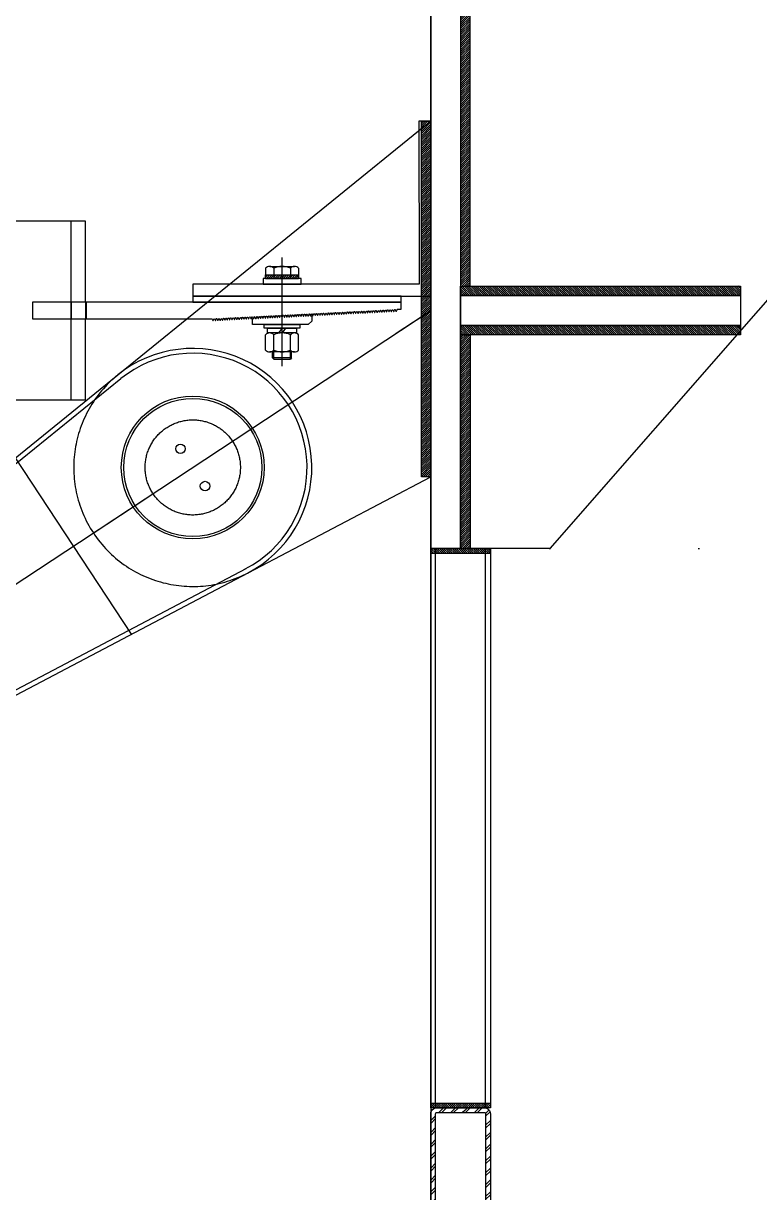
# Model space of a CAD drawing. Header units: millimetres. Extents: x 434053 to 1059003, y -2417481 to 936527.
# Drawn here: x 659019 to 659637, y -2246743 to -2245760 of the extents above; entities that cross this region are included whole.
import ezdxf

# ---------------------------------------------------------------- set-up
doc = ezdxf.new("R2010")
doc.units = ezdxf.units.MM
doc.header["$LTSCALE"] = 1000
doc.header["$MEASUREMENT"] = 0
for name, pattern in [('CENTER', [2, 1.25, -0.25, 0.25, -0.25]), ('DOT2', [0.125, 0, -0.125]), ('HIDDEN', [9.525, 6.35, -3.175]), ('HIDDEN2', [4.7625, 3.175, -1.5875]), ('HIDDENX2', [19.05, 12.7, -6.35])]:
    doc.linetypes.add(name, pattern=pattern)
doc.layers.get('Defpoints').update_dxf_attribs({"color": 6})
for name, color, linetype in [('ELASTROMER-V', 241, 'Continuous'), ('EXTRUSION-V', 141, 'Continuous'), ('EXTRUSION2', 133, 'Continuous'), ('FASTENER', 191, 'Continuous'), ('GRID', 8, 'CENTER'), ('HZHZNEWPLOTLAYER#@$TT', 7, 'Continuous'), ('STEEL', 3, 'Continuous'), ('STEEL-V', 71, 'Continuous'), ('STRUCTURE', 5, 'Continuous'), ('WELD', 6, 'Continuous')]:
    doc.layers.add(name, color=color, linetype=linetype)
pattern_1 = [(135, (-17590.016, 98369.1955), (-0.883883476, -0.883883476), [])]
pattern_2 = [(225, (-80515.5302, -20720.2503), (0.883883476, -0.883883476), [])]

# ---------------------------------------------------------------- blocks, each defined once
blk = doc.blocks.new('20221118-LGT01')
at = {"layer": 'STEEL-V'}
for p, q in [((-280.09, 72.91), (-9.8, 99.52)), ((-277.95, 69.24), (-9.36, 95.54)), ((-280.09, 72.91), (-289.95, 61.1)), ((-277.95, 69.24), (-285.95, 59.65)), ((-280.09, 72.91), (-277.95, 69.24)), ((-289.95, 61.1), (-289.97, -61.02)), ((-289.95, 61.1), (-285.95, 59.65)), ((-285.95, 59.65), (-285.96, -59.58)), ((-407.52, -50.02), (-407.51, 50)), ((-369.83, 49.97), (-407.51, 50)), ((-369.83, 49.97), (-370, -50.03)), ((-365.84, 45.97), (-369.83, 49.97)), ((-365.84, 45.97), (-366, -46.03)), ((-292.98, 41.7), (-362.98, 41.71)), ((-365.92, 0.04), (-365.96, 31.24)), ((-289.92, 0.21), (-289.96, 31.31)), ((-292.95, 20.92), (-362.95, 20.82)), ((-289.95, 25.14), (-289.92, 0.21)), ((-286.02, 15.95), (-289.95, 22.79)), ((-286.02, 15.95), (-286.08, -15.72)), ((-365.92, 0.04), (-365.97, -31.15)), ((-309.9, 8.89), (-309.93, -9.11)), ((-289.92, 0.03), (-289.92, -0.14)), ((-289.92, -0.14), (-289.92, 0.03)), ((-289.92, -0.14), (-289.97, -31.25)), ((-289.96, -25.07), (-289.92, -0.14)), ((-286.08, -15.72), (-289.96, -22.42)), ((-292.95, -20.85), (-362.95, -20.73)), ((-366, -46.03), (-370, -50.03)), ((-292.99, -41.63), (-362.99, -41.62)), ((-370, -50.03), (-407.52, -50.02)), ((-289.96, -61.03), (-285.96, -59.58)), ((-280.11, -72.84), (-289.96, -61.03)), ((-277.97, -69.17), (-285.96, -59.58)), ((-280.11, -72.84), (-277.97, -69.17)), ((-280.11, -72.84), (-9.82, -99.52)), ((-277.97, -69.17), (-9.38, -95.54))]:
    blk.add_line(p, q, dxfattribs=at)
at = {"layer": 'STEEL-V', "linetype": 'HIDDEN'}
for p, q in [((-120, -88.64), (-120, 88.67)), ((-288.9, 20.96), (-226.01, 20.85)), ((-226.01, 20.85), (-226.09, -20.82)), ((-226.01, 20.85), (-217.36, 15.84)), ((-206.02, 15.82), (-286.02, 15.95)), ((-206.02, 15.82), (-206.08, -15.85)), ((-196.23, 0.02), (-206.02, 15.82)), ((-196.23, 0.02), (-206.08, -15.85)), ((-206.08, -15.85), (-286.08, -15.72)), ((-226.09, -20.82), (-217.42, -15.83)), ((-288.97, -20.71), (-226.09, -20.82))]:
    blk.add_line(p, q, dxfattribs=at)
blk.add_lwpolyline([(-407.52, -42.02), (-507.52, -42.01), (-507.51, 42.01), (-407.51, 42)], dxfattribs=at)
at = {"layer": 'STEEL-V'}
for centre, radius in [((0, 0), 60), ((0, 0), 58), ((0, 18.75), 4), ((-309.92, -0.11), 3.4), ((0, -18.75), 4)]:
    blk.add_circle(centre, radius, dxfattribs=at)
at = {"layer": 'STEEL-V', "linetype": 'HIDDEN'}
blk.add_circle((0, 0), 40, dxfattribs=at)
at = {"layer": 'STEEL-V'}
for centre, radius, start, end in [((0, 0), 100, 263.92818, 95.62202), ((0, 0), 96, 263.95528, 95.59327), ((-346.27, 31.29), 19.69, 148.03536, 212.12779), ((-309.46, 31.29), 19.5, 327.87781, 32.28627), ((-292.93, 0.21), 72.99, 163.5982, 180.08206), ((-362.91, 0.11), 72.99, 0.08266, 16.56649), ((-292.42, -0.14), 73.5, 179.85774, 179.90367), ((-309.92, -0.11), 5, 247.12672, 199.69003), ((-363.42, -0.02), 73.5, 359.90367, 0.04183), ((-292.92, -0.14), 73, 179.90365, 196.38668), ((-362.92, -0.02), 73, 343.42007, 359.90306), ((-346.28, -31.21), 19.69, 147.85635, 211.95191), ((-309.47, -31.21), 19.5, 327.69945, 32.1079)]:
    blk.add_arc(centre, radius, start, end, dxfattribs=at)
blk = doc.blocks.new('M16.7')
at = {"color": 0, "linetype": 'ByBlock'}
for p, q in [((-13.86, 21.5), (-13.86, 8.6)), ((-10.39, 23), (10.39, 23)), ((-8, 28), (-7, 29)), ((-8, 28), (-8, 23)), ((-8, 28), (8, 28)), ((7, 29), (-7, 29)), ((-6.93, 21.5), (-6.93, 8.6)), ((6.93, 21.5), (6.93, 8.6)), ((7, 29), (8, 28)), ((8, 28), (8, 23)), ((13.86, 21.5), (13.86, 8.6)), ((-10.39, 7.1), (10.39, 7.1)), ((-2.98, 3), (0, 7.1)), ((0, 3), (2.98, 7.1))]:
    blk.add_line(p, q, dxfattribs=at)
at = {"color": 0, "linetype": 'HIDDEN'}
for p, q in [((-7, 29), (-7, 23)), ((7, 29), (7, 23))]:
    blk.add_line(p, q, dxfattribs=at)
at = {"color": 0, "linetype": 'ByBlock'}
for points in [[(-15, 3), (15, 3), (15, 0), (-15, 0), (-15, 3)], [(-12.2, 7.1), (12.2, 7.1), (12.2, 3), (-12.2, 3), (-12.2, 7.1)]]:
    blk.add_lwpolyline(points, dxfattribs=at)
for centre, radius, start, end in [((-10.39, 18.25), 4.75, 43.17355, 136.82645), ((0, 6.25), 16.75, 65.5673, 114.4327), ((10.39, 18.25), 4.75, 43.17355, 136.82645), ((-10.39, 11.85), 4.75, 223.17355, 316.82645), ((0, 23.85), 16.75, 245.5673, 294.4327), ((10.39, 11.85), 4.75, 223.17355, 316.82645)]:
    blk.add_arc(centre, radius, start, end, dxfattribs=at)
blk = doc.blocks.new('M16.2')
at = {"color": 0, "linetype": 'ByBlock'}
for p, q in [((-10.39, 10), (10.39, 10)), ((-13.86, 8.5), (-13.86, 0)), ((-13.86, 0), (13.86, 0)), ((-6.93, 8.5), (-6.93, 0)), ((6.93, 8.5), (6.93, 0)), ((13.86, 8.5), (13.86, 0))]:
    blk.add_line(p, q, dxfattribs=at)
for centre, radius, start, end in [((-10.39, 5.25), 4.75, 43.17355, 136.82645), ((0, -6.75), 16.75, 65.5673, 114.4327), ((10.39, 5.25), 4.75, 43.17355, 136.82645)]:
    blk.add_arc(centre, radius, start, end, dxfattribs=at)
blk = doc.blocks.new('*U367')
at = {"layer": 'GRID'}
blk.add_line((0, 73.87), (0, -17.51), dxfattribs=at)
at = {"color": 0, "linetype": 'ByBlock', "extrusion": (0, 0, -1), "zscale": -1}
blk.add_blockref('M16.7', (-0.01, 38.78), dxfattribs=at)
at = {"color": 0, "linetype": 'ByBlock', "xscale": -1, "rotation": 180}
blk.add_blockref('M16.2', (0, 0), dxfattribs=at)
blk = doc.blocks.new('A$C4AEA3CD0')
at = {"layer": 'STEEL-V', "linetype": 'ByBlock'}
h = blk.add_hatch(dxfattribs=at)
h.set_pattern_fill('GEOL7', color=256, scale=20, angle=90, style=0, pattern_type=2)
h.set_pattern_definition([(225, (-26503.749, 83447.6416), (-2e-15, -10.0013183), [20]), (225, (-26503.749, 83450.1416), (-2e-15, -10.0013183), [20])])
edge = h.paths.add_edge_path(flags=16)
edge.add_line((11016.7, 6912.96), (11016.7, 6822.96))
edge.add_arc((11015.7, 6822.96), 1, -90, 0, ccw=False)
edge.add_line((11015.7, 6821.96), (10975.7, 6821.96))
edge.add_arc((10975.7, 6822.96), 1, 180, 270, ccw=False)
edge.add_line((10974.7, 6822.96), (10974.7, 6912.96))
edge.add_arc((10975.7, 6912.96), 1, 90, 180, ccw=False)
edge.add_line((10975.7, 6913.96), (11015.7, 6913.96))
edge.add_arc((11015.7, 6912.96), 1, 0, 90, ccw=False)
edge = h.paths.add_edge_path()
edge.add_line((11020.7, 6912.96), (11020.7, 6822.96))
edge.add_arc((11015.7, 6822.96), 5, 270, 360, ccw=False)
edge.add_line((11015.7, 6817.96), (10975.7, 6817.96))
edge.add_arc((10975.7, 6822.96), 5, 180, 270, ccw=False)
edge.add_line((10970.7, 6822.96), (10970.7, 6912.96))
edge.add_arc((10975.7, 6912.96), 5, 90, 180, ccw=False)
edge.add_line((10975.7, 6917.96), (11015.7, 6917.96))
edge.add_arc((11015.7, 6912.96), 5, 0, 90, ccw=False)
at = {"layer": 'WELD'}
h = blk.add_hatch(dxfattribs=at)
h.set_pattern_fill('ANSI31', color=256, scale=10, angle=180, style=0)
h.set_pattern_definition(pattern_2)
h.paths.add_polyline_path([(10995.7, 7879.97), (10995.7, 7608.46), (11003.7, 7608.46), (11003.7, 7879.97)])
h = blk.add_hatch(dxfattribs=at)
h.set_pattern_fill('ANSI31', color=256, scale=10, angle=180, style=0)
h.set_pattern_definition([(225, (-80520.5302, -20863.5446), (0.883883476, -0.883883476), [])])
h.paths.add_polyline_path([(10970.7, 7747.17), (10970.7, 7448.24), (10962.7, 7448.24), (10962.7, 7747.17)])
at = {"layer": 'WELD', "linetype": 'HIDDEN2'}
h = blk.add_hatch(dxfattribs=at)
h.set_pattern_fill('ANSI31', color=256, scale=10, angle=-360, style=0)
h.set_pattern_definition([(45, (17613.43, -7791.3283), (-0.88388348, 0.88388348), [])])
h.paths.add_polyline_path([(10831.88, 7617.96), (10859.6, 7617.96), (10859.6, 7614.96), (10831.88, 7614.96)])
at = {"layer": 'WELD'}
h = blk.add_hatch(dxfattribs=at)
h.set_pattern_fill('ANSI31', color=256, scale=10, angle=90, style=0)
h.set_pattern_definition([(135, (-17503.0026, 99101.6955), (-0.883883476, -0.883883476), [])])
h.paths.add_polyline_path([(11230.7, 7600.46), (10995.7, 7600.47), (10995.7, 7608.46), (11230.7, 7608.46)])
h = blk.add_hatch(dxfattribs=at)
h.set_pattern_fill('ANSI31', color=256, scale=10, angle=90, style=0)
h.set_pattern_definition([(135, (-17503.0026, 99068.6989), (-0.883883476, -0.883883476), [])])
h.paths.add_polyline_path([(11230.7, 7567.47), (10995.7, 7567.47), (10995.7, 7575.47), (11230.7, 7575.46)])
h = blk.add_hatch(dxfattribs=at)
h.set_pattern_fill('ANSI31', color=256, scale=10, angle=180, style=0)
h.set_pattern_definition(pattern_2)
h.paths.add_polyline_path([(10995.7, 7387.96), (10995.7, 7567.47), (11003.7, 7567.47), (11003.7, 7387.96)])
h = blk.add_hatch(dxfattribs=at)
h.set_pattern_fill('ANSI31', color=256, scale=10, angle=90, style=0)
h.set_pattern_definition(pattern_1)
h.paths.add_polyline_path([(11020.7, 7387.96), (10970.7, 7387.96), (10970.7, 7383.97), (11020.7, 7383.97)])
h = blk.add_hatch(dxfattribs=at)
h.set_pattern_fill('ANSI31', color=256, scale=10, angle=90, style=0)
h.set_pattern_definition(pattern_1)
h.paths.add_polyline_path([(11020.7, 6917.96), (10970.7, 6917.96), (10970.7, 6921.96), (11020.7, 6921.96)])
at = {"layer": 'Defpoints', "elevation": 0}
for points in [[(10995.7, 7879.97), (10995.7, 7608.46), (11003.7, 7608.46), (11003.7, 7879.97)], [(10970.7, 7747.17), (10970.7, 7448.24), (10962.7, 7448.24), (10962.7, 7747.17)], [(10831.88, 7617.96), (10859.6, 7617.96), (10859.6, 7614.96), (10831.88, 7614.96)], [(11230.7, 7600.46), (10995.7, 7600.47), (10995.7, 7608.46), (11230.7, 7608.46)], [(11230.7, 7567.47), (10995.7, 7567.47), (10995.7, 7575.47), (11230.7, 7575.46)], [(10995.7, 7387.96), (10995.7, 7567.47), (11003.7, 7567.47), (11003.7, 7387.96)], [(11020.7, 7387.96), (10970.7, 7387.96), (10970.7, 7383.97), (11020.7, 7383.97)], [(11020.7, 6917.96), (10970.7, 6917.96), (10970.7, 6921.96), (11020.7, 6921.96)]]:
    blk.add_lwpolyline(points, close=True, dxfattribs=at)
at = {"layer": 'ELASTROMER-V', "linetype": 'HIDDEN', "elevation": 0}
blk.add_lwpolyline([(10770.74, 7599.96), (10770.74, 7594.96), (10945.74, 7594.96), (10945.74, 7599.96)], close=True, dxfattribs=at)
at = {"layer": 'EXTRUSION-V', "linetype": 'HIDDEN'}
for p, q in [((10668.2, 7594.96, 0), (10668.2, 7580.96, 0)), ((10668.7, 7594.96, 0), (10668.7, 7580.96, 0)), ((10680.7, 7594.96, 0), (10680.7, 7580.96, 0)), ((10681.2, 7594.96, 0), (10681.2, 7580.96, 0))]:
    blk.add_line(p, q, dxfattribs=at)
at = {"layer": 'EXTRUSION2'}
for p, q in [((10668.7, 7594.96, 0), (10668.7, 7662.97, 0)), ((10668.7, 7512.96, 0), (10668.7, 7580.96, 0))]:
    blk.add_line(p, q, dxfattribs=at)
at = {"layer": 'EXTRUSION2', "elevation": 0}
blk.add_lwpolyline([(10680.7, 7594.96), (10680.7, 7662.97), (10535.7, 7662.97), (10535.7, 7512.96), (10680.7, 7512.96), (10680.7, 7580.96)], dxfattribs=at)
blk.add_lwpolyline([(10945.74, 7588.96), (10945.74, 7594.96), (10755.57, 7594.96), (10636.2, 7594.96), (10636.2, 7580.96), (10786.52, 7580.96, -0.276468), (10786.96, 7580.7), (10787.53, 7579.64, 0.633585), (10787.94, 7579.66), (10788.46, 7580.92, -0.633585), (10788.88, 7580.94), (10789.53, 7579.74, 0.633585), (10789.94, 7579.76), (10790.46, 7581.02, -0.633585), (10790.88, 7581.05), (10791.52, 7579.84, 0.633585), (10791.94, 7579.86), (10792.46, 7581.13, -0.633585), (10792.87, 7581.15), (10793.52, 7579.94, 0.633585), (10793.94, 7579.96), (10794.46, 7581.23, -0.633585), (10794.87, 7581.25), (10795.52, 7580.04, 0.633585), (10795.93, 7580.06), (10796.45, 7581.33, -0.633585), (10796.87, 7581.35), (10797.52, 7580.14, 0.633585), (10797.93, 7580.16), (10798.45, 7581.43, -0.633585), (10798.87, 7581.45), (10799.51, 7580.24, 0.633585), (10799.93, 7580.27), (10800.45, 7581.53, -0.633585), (10800.86, 7581.55), (10801.51, 7580.35, 0.633585), (10801.93, 7580.37), (10802.45, 7581.63, -0.633585), (10802.86, 7581.65), (10803.51, 7580.45, 0.633585), (10803.92, 7580.47), (10804.44, 7581.73, -0.633585), (10804.86, 7581.75), (10805.51, 7580.55, 0.633585), (10805.92, 7580.57), (10806.44, 7581.83, -0.633585), (10806.86, 7581.85), (10807.5, 7580.65, 0.633585), (10807.92, 7580.67), (10808.44, 7581.93, -0.633585), (10808.85, 7581.96), (10809.5, 7580.75, 0.633585), (10809.92, 7580.77), (10810.44, 7582.04, -0.633585), (10810.85, 7582.06), (10811.5, 7580.85, 0.633585), (10811.91, 7580.87), (10812.43, 7582.14, -0.633585), (10812.85, 7582.16), (10813.49, 7580.95, 0.633585), (10813.91, 7580.97), (10814.43, 7582.24, -0.633585), (10814.85, 7582.26), (10815.49, 7581.05, 0.633585), (10815.91, 7581.07), (10816.43, 7582.34, -0.633585), (10816.84, 7582.36), (10817.49, 7581.15, 0.633585), (10817.91, 7581.18), (10818.43, 7582.44, -0.633585), (10818.84, 7582.46), (10819.49, 7581.26, 0.633585), (10819.9, 7581.28), (10820.42, 7582.54, -0.633585), (10820.84, 7582.56), (10821.48, 7581.36, 0.633585), (10821.9, 7581.38), (10822.42, 7582.64, -0.633585), (10822.84, 7582.66), (10823.48, 7581.46, 0.633585), (10823.9, 7581.48), (10824.42, 7582.74, -0.633585), (10824.83, 7582.76), (10825.48, 7581.56, 0.633585), (10825.89, 7581.58), (10826.42, 7582.84, -0.633585), (10826.83, 7582.87), (10827.48, 7581.66, 0.633585), (10827.89, 7581.68), (10828.41, 7582.95, -0.633585), (10828.83, 7582.97), (10829.47, 7581.76, 0.633585), (10829.89, 7581.78), (10830.41, 7583.05, -0.633585), (10830.83, 7583.07), (10831.47, 7581.86, 0.633585), (10831.89, 7581.88), (10832.41, 7583.15, -0.633585), (10832.82, 7583.17), (10833.47, 7581.96, 0.633585), (10833.88, 7581.98), (10834.41, 7583.25, -0.633585), (10834.82, 7583.27), (10835.47, 7582.06, 0.633585), (10835.88, 7582.09), (10836.4, 7583.35, -0.633585), (10836.82, 7583.37), (10837.46, 7582.17, 0.633585), (10837.88, 7582.19), (10838.4, 7583.45, -0.633585), (10838.82, 7583.47), (10839.46, 7582.27, 0.633585), (10839.88, 7582.29), (10840.4, 7583.55, -0.633585), (10840.81, 7583.57), (10841.46, 7582.37, 0.633585), (10841.87, 7582.39), (10842.4, 7583.65, -0.633585), (10842.81, 7583.67), (10843.46, 7582.47, 0.633585), (10843.87, 7582.49), (10844.39, 7583.75, -0.633585), (10844.81, 7583.78), (10845.45, 7582.57, 0.633585), (10845.87, 7582.59), (10846.39, 7583.86, -0.633585), (10846.81, 7583.88), (10847.45, 7582.67, 0.633585), (10847.87, 7582.69), (10848.39, 7583.96, -0.633585), (10848.8, 7583.98), (10849.45, 7582.77, 0.633585), (10849.86, 7582.79), (10850.39, 7584.06, -0.633585), (10850.8, 7584.08), (10851.45, 7582.87, 0.633585), (10851.86, 7582.89), (10852.38, 7584.16, -0.633585), (10852.8, 7584.18), (10853.44, 7582.97, 0.633585), (10853.86, 7583), (10854.38, 7584.26, -0.633585), (10854.8, 7584.28), (10855.44, 7583.08, 0.633585), (10855.86, 7583.1), (10856.38, 7584.36, -0.633585), (10856.79, 7584.38), (10857.44, 7583.18, 0.633585), (10857.85, 7583.2), (10858.37, 7584.46, -0.633585), (10858.79, 7584.48), (10859.44, 7583.28, 0.633585), (10859.85, 7583.3), (10860.37, 7584.56, -0.633585), (10860.79, 7584.58), (10861.43, 7583.38, 0.633585), (10861.85, 7583.4), (10862.37, 7584.66, -0.633585), (10862.79, 7584.69), (10863.43, 7583.48, 0.633585), (10863.85, 7583.5), (10864.37, 7584.77, -0.633585), (10864.78, 7584.79), (10865.43, 7583.58, 0.633585), (10865.84, 7583.6), (10866.36, 7584.87, -0.633585), (10866.78, 7584.89), (10867.43, 7583.68, 0.633585), (10867.84, 7583.7), (10868.36, 7584.97, -0.633585), (10868.78, 7584.99), (10869.42, 7583.78, 0.633585), (10869.84, 7583.8), (10870.36, 7585.07, -0.633585), (10870.77, 7585.09), (10871.42, 7583.88, 0.633585), (10871.84, 7583.91), (10872.36, 7585.17, -0.633585), (10872.77, 7585.19), (10873.42, 7583.99, 0.633585), (10873.83, 7584.01), (10874.35, 7585.27, -0.633585), (10874.77, 7585.29), (10875.42, 7584.09, 0.633585), (10875.83, 7584.11), (10876.35, 7585.37, -0.633585), (10876.77, 7585.39), (10877.41, 7584.19, 0.633585), (10877.83, 7584.21), (10878.35, 7585.47, -0.633585), (10878.76, 7585.49), (10879.41, 7584.29, 0.633585), (10879.83, 7584.31), (10880.35, 7585.57, -0.633585), (10880.76, 7585.6), (10881.41, 7584.39, 0.633585), (10881.82, 7584.41), (10882.34, 7585.68, -0.633585), (10882.76, 7585.7), (10883.41, 7584.49, 0.633585), (10883.82, 7584.51), (10884.34, 7585.78, -0.633585), (10884.76, 7585.8), (10885.4, 7584.59, 0.633585), (10885.82, 7584.61), (10886.34, 7585.88, -0.633585), (10886.75, 7585.9), (10887.4, 7584.69, 0.633585), (10887.82, 7584.71), (10888.34, 7585.98, -0.633585), (10888.75, 7586), (10889.4, 7584.79, 0.633585), (10889.81, 7584.82), (10890.33, 7586.08, -0.633585), (10890.75, 7586.1), (10891.4, 7584.9, 0.633585), (10891.81, 7584.92), (10892.33, 7586.18, -0.633585), (10892.75, 7586.2), (10893.39, 7585, 0.633585), (10893.81, 7585.02), (10894.33, 7586.28, -0.633585), (10894.74, 7586.3), (10895.39, 7585.1, 0.633585), (10895.81, 7585.12), (10896.33, 7586.38, -0.633585), (10896.74, 7586.4), (10897.39, 7585.2, 0.633585), (10897.8, 7585.22), (10898.32, 7586.48, -0.633585), (10898.74, 7586.51), (10899.38, 7585.3, 0.633585), (10899.8, 7585.32), (10900.32, 7586.59, -0.633585), (10900.74, 7586.61), (10901.38, 7585.4, 0.633585), (10901.8, 7585.42), (10902.32, 7586.69, -0.633585), (10902.73, 7586.71), (10903.38, 7585.5, 0.633585), (10903.8, 7585.52), (10904.32, 7586.79, -0.633585), (10904.73, 7586.81), (10905.38, 7585.6, 0.633585), (10905.79, 7585.62), (10906.31, 7586.89, -0.633585), (10906.73, 7586.91), (10907.37, 7585.7, 0.633585), (10907.79, 7585.73), (10908.31, 7586.99, -0.633585), (10908.73, 7587.01), (10909.37, 7585.81, 0.633585), (10909.79, 7585.83), (10910.31, 7587.09, -0.633585), (10910.72, 7587.11), (10911.37, 7585.91, 0.633585), (10911.78, 7585.93), (10912.31, 7587.19, -0.633585), (10912.72, 7587.21), (10913.37, 7586.01, 0.633585), (10913.78, 7586.03), (10914.3, 7587.29, -0.633585), (10914.72, 7587.31), (10915.36, 7586.11, 0.633585), (10915.78, 7586.13), (10916.3, 7587.39, -0.633585), (10916.72, 7587.42), (10917.36, 7586.21, 0.633585), (10917.78, 7586.23), (10918.3, 7587.5, -0.633585), (10918.71, 7587.52), (10919.36, 7586.31, 0.633585), (10919.77, 7586.33), (10920.3, 7587.6, -0.633585), (10920.71, 7587.62), (10921.36, 7586.41, 0.633585), (10921.77, 7586.43), (10922.29, 7587.7, -0.633585), (10922.71, 7587.72), (10923.35, 7586.51, 0.633585), (10923.77, 7586.53), (10924.29, 7587.8, -0.633585), (10924.71, 7587.82), (10925.35, 7586.61, 0.633585), (10925.77, 7586.64), (10926.29, 7587.9, -0.633585), (10926.7, 7587.92), (10927.35, 7586.72, 0.633585), (10927.76, 7586.74), (10928.29, 7588, -0.633585), (10928.7, 7588.02), (10929.35, 7586.82, 0.633585), (10929.76, 7586.84), (10930.28, 7588.1, -0.633585), (10930.7, 7588.12), (10931.34, 7586.92, 0.633585), (10931.76, 7586.94), (10932.28, 7588.2, -0.633585), (10932.7, 7588.22), (10933.34, 7587.02, 0.633585), (10933.76, 7587.04), (10934.28, 7588.3, -0.633585), (10934.69, 7588.33), (10935.34, 7587.12, 0.633585), (10935.75, 7587.14), (10936.28, 7588.41, -0.633585), (10936.69, 7588.43), (10937.34, 7587.22, 0.633585), (10937.75, 7587.24), (10938.27, 7588.51, -0.633585), (10938.69, 7588.53), (10939.33, 7587.32, 0.633585), (10939.75, 7587.34), (10940.27, 7588.61, -0.633585), (10940.69, 7588.63), (10941.33, 7587.42, 0.633585), (10941.75, 7587.44), (10942.25, 7588.65, -0.303887), (10942.71, 7588.96), (10945.74, 7588.96)], format="xyb", dxfattribs=at)
blk.add_lwpolyline([(10820.74, 7576.06), (10820.74, 7581.06), (10821.74, 7581.11, 0.290127), (10821.94, 7581.25), (10822.46, 7582.52, -0.633585), (10822.87, 7582.54), (10823.52, 7581.33, 0.633585), (10823.93, 7581.36), (10824.46, 7582.62, -0.633585), (10824.87, 7582.64), (10825.52, 7581.44, 0.633585), (10825.93, 7581.46), (10826.45, 7582.72, -0.633585), (10826.87, 7582.74), (10827.51, 7581.54, 0.633585), (10827.93, 7581.56), (10828.45, 7582.82, -0.633585), (10828.87, 7582.84), (10829.51, 7581.64, 0.633585), (10829.93, 7581.66), (10830.45, 7582.92, -0.633585), (10830.86, 7582.94), (10831.51, 7581.74, 0.633585), (10831.92, 7581.76), (10832.45, 7583.02, -0.633585), (10832.86, 7583.05), (10833.51, 7581.84, 0.633585), (10833.92, 7581.86), (10834.44, 7583.13, -0.633585), (10834.86, 7583.15), (10835.5, 7581.94, 0.633585), (10835.92, 7581.96), (10836.44, 7583.23, -0.633585), (10836.86, 7583.25), (10837.5, 7582.04, 0.633585), (10837.92, 7582.06), (10838.44, 7583.33, -0.633585), (10838.85, 7583.35), (10839.5, 7582.14, 0.633585), (10839.91, 7582.16), (10840.43, 7583.43, -0.633585), (10840.85, 7583.45), (10841.5, 7582.24, 0.633585), (10841.91, 7582.27), (10842.43, 7583.53, -0.633585), (10842.85, 7583.55), (10843.49, 7582.35, 0.633585), (10843.91, 7582.37), (10844.43, 7583.63, -0.633585), (10844.85, 7583.65), (10845.49, 7582.45, 0.633585), (10845.91, 7582.47), (10846.43, 7583.73, -0.633585), (10846.84, 7583.75), (10847.49, 7582.55, 0.633585), (10847.9, 7582.57), (10848.42, 7583.83, -0.633585), (10848.84, 7583.85), (10849.49, 7582.65, 0.633585), (10849.9, 7582.67), (10850.42, 7583.93, -0.633585), (10850.84, 7583.96), (10851.48, 7582.75, 0.633585), (10851.9, 7582.77), (10852.42, 7584.04, -0.633585), (10852.84, 7584.06), (10853.48, 7582.85, 0.633585), (10853.9, 7582.87), (10854.42, 7584.14, -0.633585), (10854.83, 7584.16), (10855.48, 7582.95, 0.633585), (10855.89, 7582.97), (10856.41, 7584.24, -0.633585), (10856.83, 7584.26), (10857.48, 7583.05, 0.633585), (10857.89, 7583.07), (10858.41, 7584.34, -0.633585), (10858.83, 7584.36), (10859.47, 7583.15, 0.633585), (10859.89, 7583.18), (10860.41, 7584.44, -0.633585), (10860.82, 7584.46), (10861.47, 7583.26, 0.633585), (10861.89, 7583.28), (10862.41, 7584.54, -0.633585), (10862.82, 7584.56), (10863.47, 7583.36, 0.633585), (10863.88, 7583.38), (10864.4, 7584.64, -0.633585), (10864.82, 7584.66), (10865.47, 7583.46, 0.633585), (10865.88, 7583.48), (10866.4, 7584.74, -0.633585), (10866.82, 7584.76), (10867.46, 7583.56, 0.633585), (10867.88, 7583.58), (10868.4, 7584.84, -0.633585), (10868.81, 7584.87), (10869.46, 7583.66, 0.290127), (10869.67, 7583.54), (10870.74, 7583.59), (10870.74, 7579.06), (10867.74, 7576.06), (10846.2, 7576.06, 1), (10845.28, 7576.06)], format="xyb", close=True, dxfattribs=at)
at = {"layer": 'FASTENER', "elevation": 0}
blk.add_lwpolyline([(10829.74, 7609.96), (10861.74, 7609.96), (10861.74, 7614.96), (10829.74, 7614.96)], close=True, dxfattribs=at)
at = {"layer": 'GRID'}
for p in [(5670.7, 4092.96), (9689.41, 6743.04, 0)]:
    blk.add_line(p, (10970.7, 7587.96, 0), dxfattribs=at)
at = {"layer": 'GRID', "linetype": 'DOT2'}
blk.add_line((11070.7, 7387.96, 0), (11420.7, 7387.96, 0), dxfattribs=at)
at = {"layer": 'STEEL', "elevation": 0}
for points in [[(11020.7, 6912.96), (11020.7, 6822.96, -0.414214), (11015.7, 6817.96), (10975.7, 6817.96, -0.414214), (10970.7, 6822.96), (10970.7, 6912.96, -0.414214), (10975.7, 6917.96), (11015.7, 6917.96, -0.414214)], [(11016.7, 6912.96), (11016.7, 6822.96, -0.414214), (11015.7, 6821.96), (10975.7, 6821.96, -0.414214), (10974.7, 6822.96), (10974.7, 6912.96, -0.414214), (10975.7, 6913.96), (11015.7, 6913.96, -0.414214)]]:
    blk.add_lwpolyline(points, format="xyb", close=True, dxfattribs=at)
at = {"layer": 'STEEL-V'}
blk.add_line((10995.7, 7887.96, 0), (10995.7, 7387.96, 0), dxfattribs=at)
at = {"layer": 'STEEL-V', "linetype": 'HIDDEN'}
for p, q in [((10974.7, 6917.96, 0), (10974.7, 7387.96, 0)), ((11016.7, 6917.96, 0), (11016.7, 7387.96, 0))]:
    blk.add_line(p, q, dxfattribs=at)
at = {"layer": 'STEEL-V', "elevation": 0}
blk.add_lwpolyline([(10817.23, 7367.56), (10970.7, 7448.24), (10970.7, 7747.17), (10707.69, 7533.73)], dxfattribs=at)
for points in [[(10960.7, 7747.17), (10960.74, 7609.96), (10770.74, 7609.96), (10770.74, 7599.96), (10970.74, 7599.96), (10970.7, 7747.17)], [(10995.7, 7575.46), (10995.7, 7600.46), (11230.7, 7600.46), (11230.7, 7575.46)], [(10970.7, 6917.96), (10970.7, 7387.96), (11020.7, 7387.96), (11020.7, 6917.96)]]:
    blk.add_lwpolyline(points, close=True, dxfattribs=at)
at = {"layer": 'STEEL-V'}
blk.add_polyline3d([(11420.7, 7887.96, 0), (11420.7, 7787.96, 0), (11070.7, 7387.96, 0), (10970.7, 7387.96, 0), (10970.7, 7887.96, 0), (11420.7, 7887.96, 0)], dxfattribs=at)
at = {"layer": 'STEEL-V', "linetype": 'HIDDEN'}
blk.add_arc((10770.7, 7456.08, 0), 100, 129.06069, 297.72945, dxfattribs=at)
at = {"layer": 'STRUCTURE', "linetype": 'HIDDENX2'}
blk.add_line((10970.7, 9546.13, 0), (10970.7, 1811.77, 0), dxfattribs=at)
at = {"linetype": 'ByBlock', "rotation": 33.40221437672568}
blk.add_blockref('20221118-LGT01', (10770.7, 7456.08, 0), dxfattribs=at)
at = {"layer": 'FASTENER', "xscale": -1, "rotation": 180}
blk.add_blockref('*U367', (10845.74, 7614.96, 0), dxfattribs=at)

msp = doc.modelspace()

# ---------------------------------------------------------------- block references
at = {"layer": 'HZHZNEWPLOTLAYER#@$TT'}
msp.add_blockref('A$C4AEA3CD0', (648390.65, -2253589.64), dxfattribs=at)

doc.saveas('drawing.dxf')
